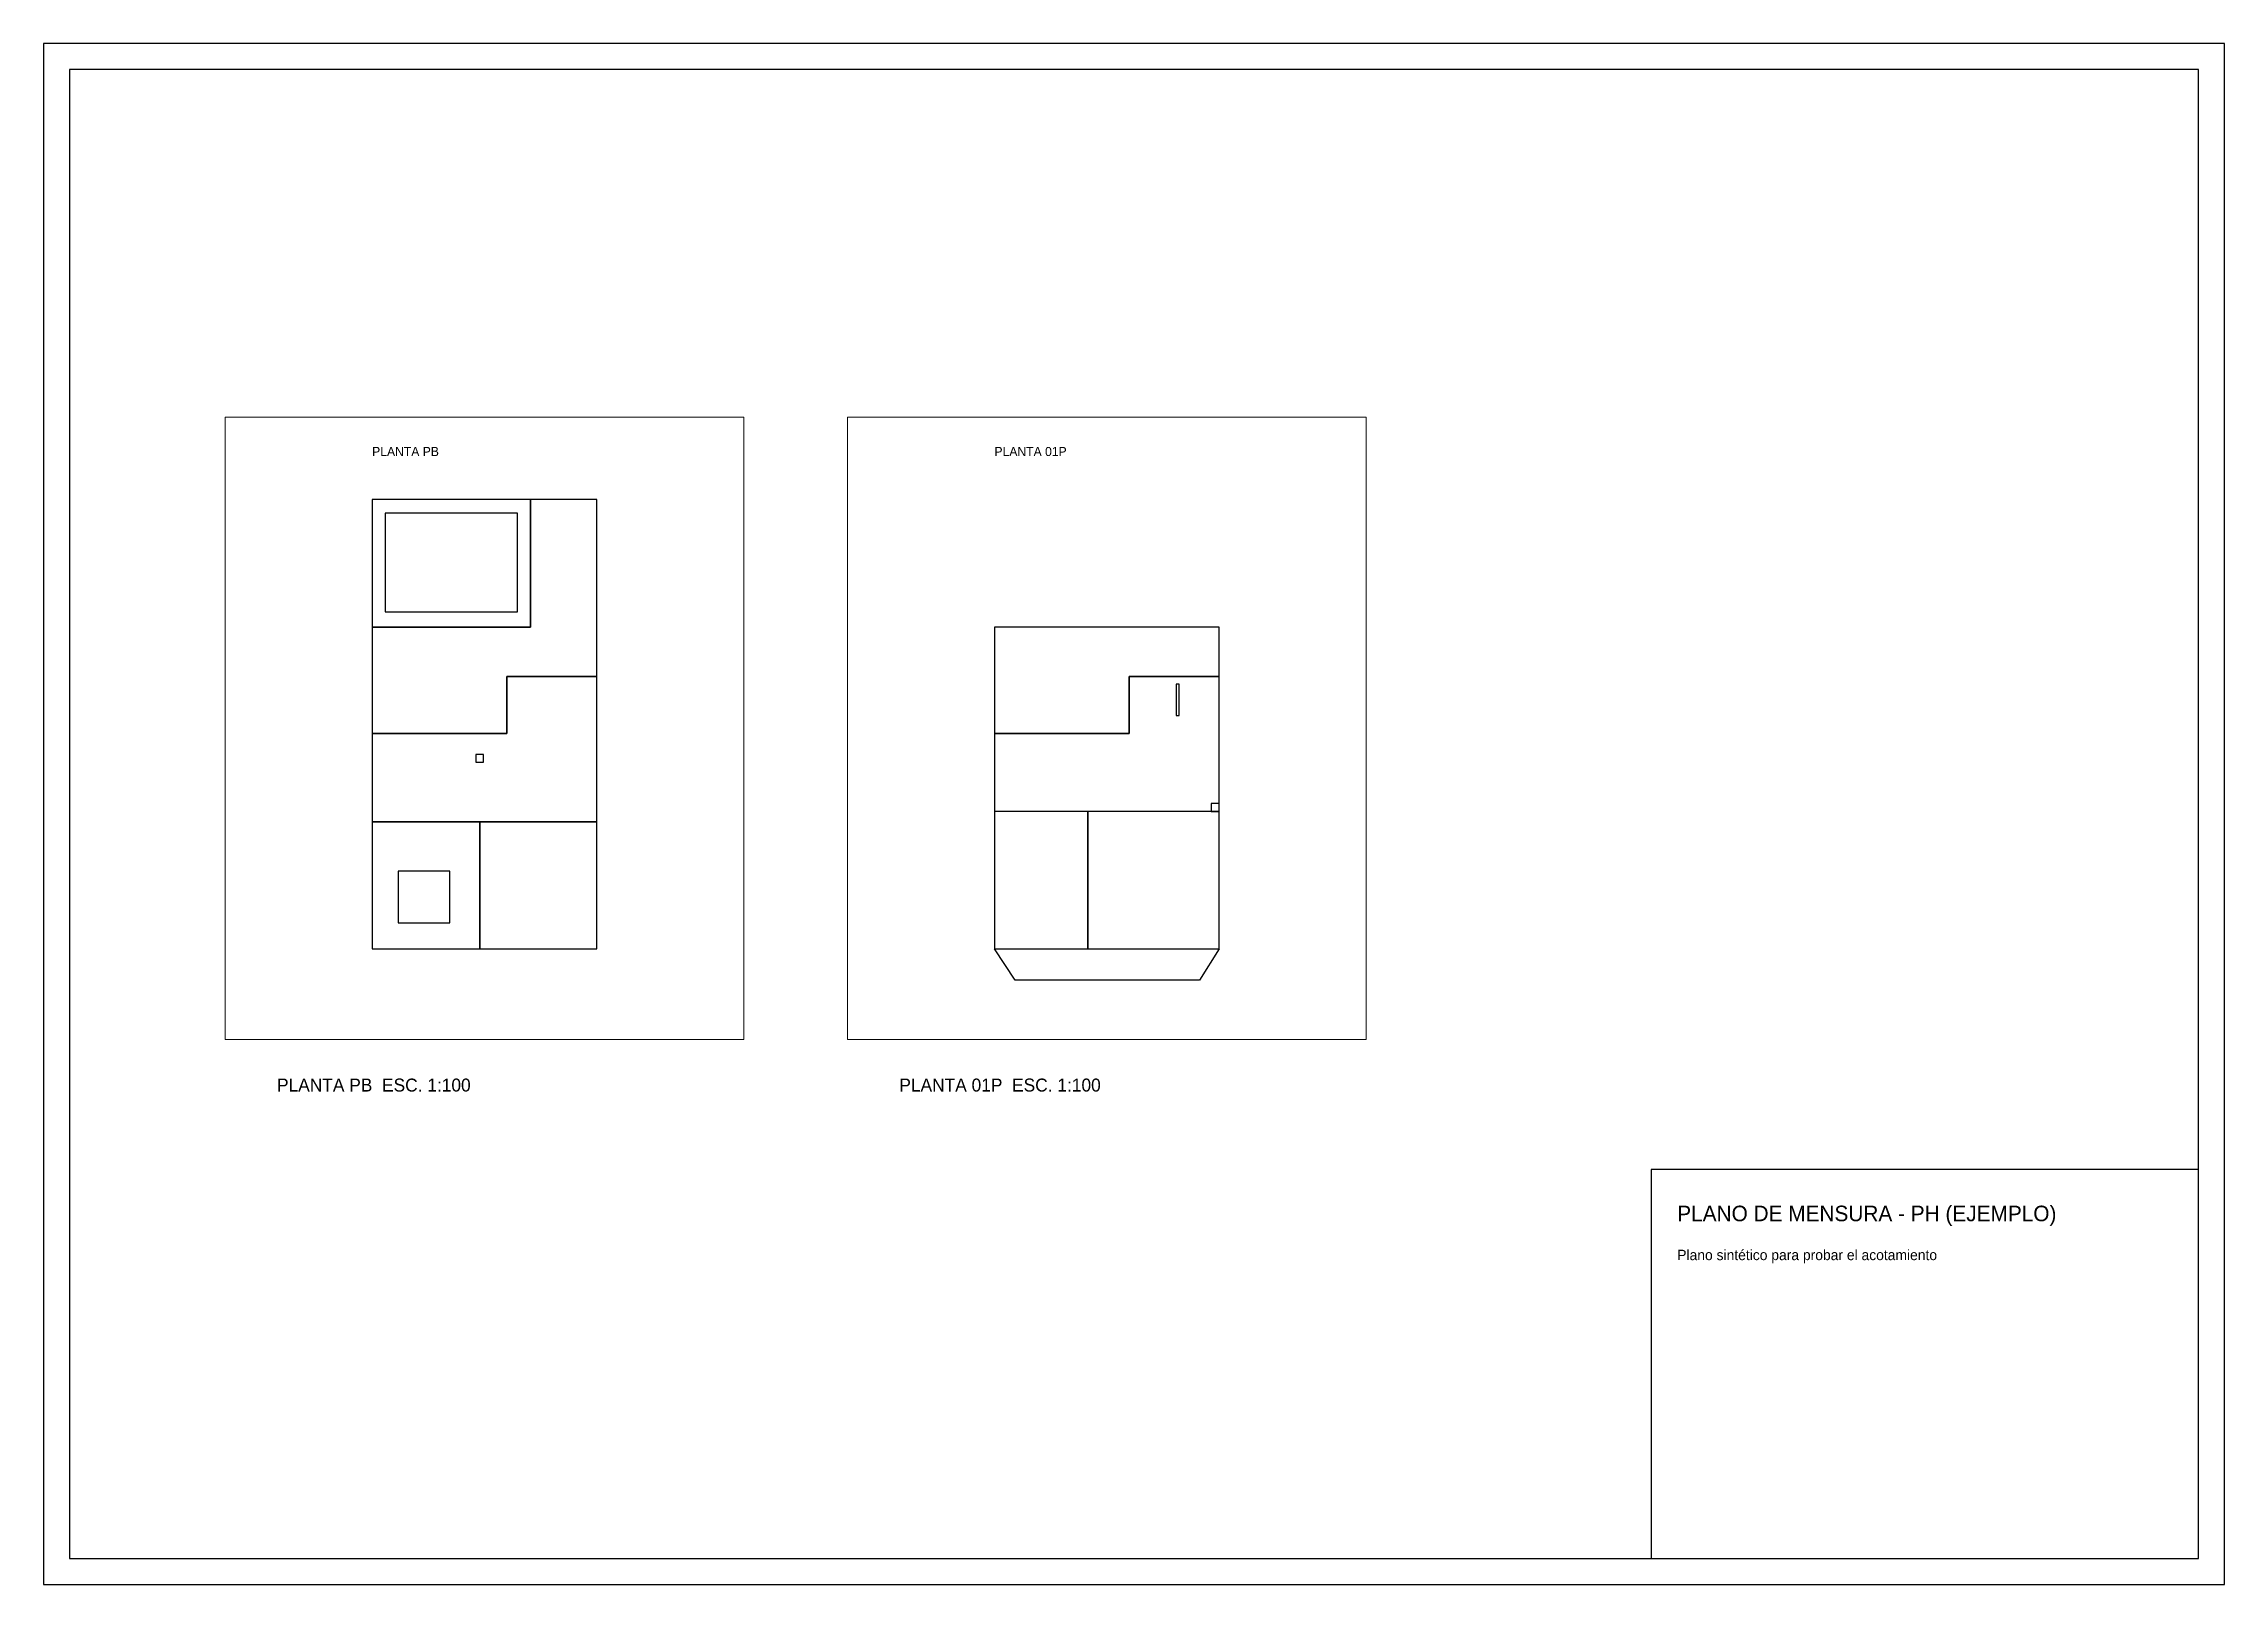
# Paper-space layout 'FORMATO-A1' of a CAD drawing. Header units: metres. Extents: x 0 to 0.841, y 0 to 0.594.
# The model-space entities are those that its viewports show. They can reach past a viewport. Long polylines and large blocks are cut down to what shows.
import ezdxf

# ---------------------------------------------------------------- set-up
doc = ezdxf.new("R2010")
doc.units = ezdxf.units.M
for name, color, linetype in [('01-P-PLANO-CARATULA', 7, 'Continuous'), ('M-MH-01P-DOMINIO', 3, 'Continuous'), ('M-MH-01P-SUP', 4, 'Continuous'), ('M-MH-01P-TEXTO', 7, 'Continuous'), ('M-MH-PB-DOMINIO', 3, 'Continuous'), ('M-MH-PB-SUP', 4, 'Continuous'), ('M-MH-PB-TEXTO', 7, 'Continuous')]:
    doc.layers.add(name, color=color, linetype=linetype)

msp = doc.modelspace()

# ---------------------------------------------------------------- linework, layer by layer
at = {"layer": 'M-MH-01P-DOMINIO', "color": 2}
msp.add_lwpolyline([(30, 8.3), (35.2, 8.3), (35.2, 10.5), (38.66, 10.5), (38.66, 12.4), (30, 12.4)], close=True, dxfattribs=at)
at = {"layer": 'M-MH-01P-DOMINIO', "color": 3}
for points in [[(30, 0), (38.66, 0), (38.66, 10.5), (35.2, 10.5), (35.2, 8.3), (30, 8.3)], [(30, 0), (38.66, 0), (37.9, -1.2), (30.8, -1.2)]]:
    msp.add_lwpolyline(points, close=True, dxfattribs=at)
at = {"layer": 'M-MH-01P-SUP', "color": 4}
for points in [[(37, 9), (37.12, 9), (37.12, 10.2), (37, 10.2)], [(30, 0), (33.6, 0), (33.6, 5.3), (30, 5.3)], [(33.6, 0), (38.66, 0), (38.66, 5.3), (33.6, 5.3)]]:
    msp.add_lwpolyline(points, close=True, dxfattribs=at)
at = {"layer": 'M-MH-01P-SUP', "color": 7}
msp.add_lwpolyline([(38.36, 5.3), (38.66, 5.3), (38.66, 5.6), (38.36, 5.6)], close=True, dxfattribs=at)
at = {"layer": 'M-MH-PB-DOMINIO', "color": 2}
msp.add_lwpolyline([(0, 8.3), (5.2, 8.3), (5.2, 10.5), (8.66, 10.5), (8.66, 17.32), (6.1, 17.32), (6.1, 12.4), (0, 12.4)], close=True, dxfattribs=at)
at = {"layer": 'M-MH-PB-DOMINIO', "color": 3}
for points in [[(0, 12.4), (6.1, 12.4), (6.1, 17.32), (0, 17.32)], [(0, 0), (8.66, 0), (8.66, 10.5), (5.2, 10.5), (5.2, 8.3), (0, 8.3)]]:
    msp.add_lwpolyline(points, close=True, dxfattribs=at)
at = {"layer": 'M-MH-PB-SUP', "color": 1}
msp.add_lwpolyline([(0.5, 13), (5.6, 13), (5.6, 16.8), (0.5, 16.8)], close=True, dxfattribs=at)
at = {"layer": 'M-MH-PB-SUP', "color": 4}
for points in [[(0, 4.9), (8.66, 4.9), (8.66, 10.5), (5.2, 10.5), (5.2, 8.3), (0, 8.3)], [(0, 0), (4.15, 0), (4.15, 4.9), (0, 4.9)], [(4.15, 0), (8.66, 0), (8.66, 4.9), (4.15, 4.9)]]:
    msp.add_lwpolyline(points, close=True, dxfattribs=at)
at = {"layer": 'M-MH-PB-SUP', "color": 7}
msp.add_lwpolyline([(4, 7.2), (4.3, 7.2), (4.3, 7.5), (4, 7.5)], close=True, dxfattribs=at)
at = {"layer": 'M-MH-PB-SUP', "color": 6}
msp.add_lwpolyline([(1, 1), (3, 1), (3, 3), (1, 3)], close=True, dxfattribs=at)

# ---------------------------------------------------------------- texts
at = {"layer": 'M-MH-01P-TEXTO'}
msp.add_text('PLANTA 01P', height=0.35, dxfattribs=at).set_placement((30, 19))
at = {"layer": 'M-MH-PB-TEXTO'}
msp.add_text('PLANTA PB', height=0.35, dxfattribs=at).set_placement((0, 19))

psp = doc.layouts.new('FORMATO-A1')

# ---------------------------------------------------------------- linework, layer by layer
at = {"layer": '01-P-PLANO-CARATULA'}
for points in [[(0, 0), (0.841, 0), (0.841, 0.594), (0, 0.594)], [(0.01, 0.01), (0.831, 0.01), (0.831, 0.584), (0.01, 0.584)], [(0.62, 0.01), (0.831, 0.01), (0.831, 0.16), (0.62, 0.16)]]:
    psp.add_lwpolyline(points, close=True, dxfattribs=at)

# ---------------------------------------------------------------- texts
for s, height, p in [('PLANTA PB  ESC. 1:100', 0.005, (0.09, 0.19)), ('PLANTA 01P  ESC. 1:100', 0.005, (0.33, 0.19)), ('PLANO DE MENSURA - PH (EJEMPLO)', 0.006, (0.63, 0.14)), ('Plano sintético para probar el acotamiento', 0.004, (0.63, 0.125))]:
    psp.add_text(s, height=height, dxfattribs=at).set_placement(p)

# ---------------------------------------------------------------- viewports
vp = psp.add_viewport(center=(0.17, 0.33), size=(0.2, 0.24), view_center_point=(4.33, 8.5), view_height=24, dxfattribs=at)
vp.frozen_layers = ['M-MH-01P-DOMINIO', 'M-MH-01P-SUP', 'M-MH-01P-TEXTO']
vp = psp.add_viewport(center=(0.41, 0.33), size=(0.2, 0.24), view_center_point=(34.33, 8.5), view_height=24, status=3, dxfattribs=at)
vp.frozen_layers = ['M-MH-PB-DOMINIO', 'M-MH-PB-SUP', 'M-MH-PB-TEXTO']

doc.saveas('drawing.dxf')
